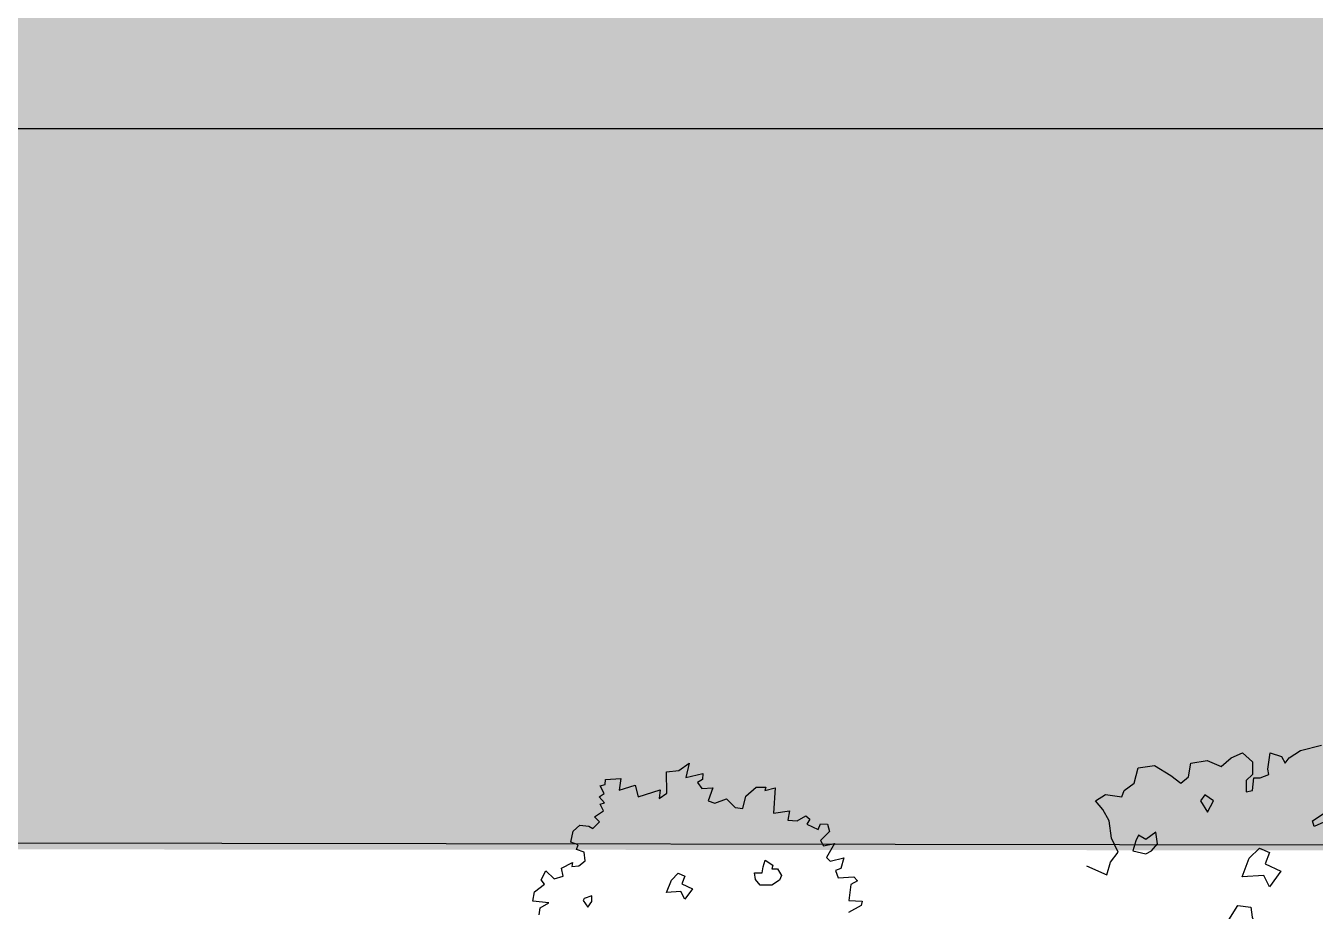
# Model space of a CAD drawing. Header units: inches. Extents: x 11.9 to 85.3, y 21.1 to 37.4.
# Drawn here: x 48.76 to 50.354, y 24.02 to 25.116 of the extents above; entities that cross this region are included whole.
import ezdxf

# ---------------------------------------------------------------- set-up
doc = ezdxf.new("R2010")
doc.units = ezdxf.units.IN
doc.header["$MEASUREMENT"] = 0
doc.layers.add('CAY', color=94, linetype='Continuous')
doc.layers.add('Layer1', color=7, linetype='Continuous')

# ---------------------------------------------------------------- blocks, each defined once
blk = doc.blocks.new('A$C76451831')
at = {"layer": 'CAY'}
for p, q in [((1288.9, 1909.2), (1320.1, 1922.7)), ((1320.1, 1922.7), (1347.8, 1898.6)), ((1389.7, 1877.9), (1396.8, 1922.7)), ((1396.8, 1922.7), (1427.4, 1912.7)), ((1448.6, 1909.2), (1479.9, 1929.8)), ((1479.9, 1929.8), (1538.3, 1944)), ((1033, 1881.5), (1077.8, 1888.5)), ((1077.8, 1888.5), (1122.6, 1860.8)), ((1171.5, 1857.3), (1178, 1895)), ((1178, 1895), (1223.4, 1902.1)), ((1223.4, 1902.1), (1261.1, 1885)), ((1261.1, 1885), (1288.9, 1909.2)), ((1347.8, 1898.6), (1347.8, 1863.8)), ((1427.4, 1912.7), (1438, 1895)), ((1438, 1895), (1448.6, 1909.2)), ((1022.3, 1839.6), (1033, 1881.5)), ((1122.6, 1860.8), (1150.3, 1839.6)), ((1150.3, 1839.6), (1171.5, 1857.3)), ((1347.8, 1863.8), (1330.7, 1846.6)), ((1347.8, 1818.9), (1351.4, 1853.7)), ((1351.4, 1853.7), (1369, 1853.7)), ((1369, 1853.7), (1393.2, 1863.8)), ((1393.2, 1863.8), (1389.7, 1877.9)), ((987.6, 1801.8), (994.6, 1818.9)), ((994.6, 1818.9), (1022.3, 1839.6)), ((1330.7, 1846.6), (1330.7, 1815.4)), ((1330.7, 1815.4), (1347.8, 1818.9)), ((915, 1791.2), (942.7, 1808.3)), ((935.7, 1767), (915, 1791.2)), ((942.7, 1808.3), (987.6, 1801.8)), ((953.4, 1735.8), (935.7, 1767)), ((959.8, 1687.4), (953.4, 1735.8)), ((977.5, 1649), (959.8, 1687.4)), ((956.3, 1621.3), (977.5, 1649)), ((890.9, 1611.3), (946.3, 1586.5)), ((946.3, 1586.5), (956.3, 1621.3))]:
    blk.add_line(p, q, dxfattribs=at)
blk.add_lwpolyline([(4143.2, 1788.5), (4146.4, 1807.4), (4170.6, 1821.2), (4126.4, 1826.4), (4130.6, 1851.7), (4158, 1872.8), (4149.6, 1884.4), (4162.2, 1909.7), (4185.4, 1887.6), (4209.7, 1895), (4205.5, 1917.1), (4235, 1933), (4233.9, 1921.4), (4252.9, 1923.5), (4270.8, 1937.2), (4267.7, 1961.4), (4246.6, 1968.8), (4250.8, 1981.5), (4230.8, 1988.9), (4237.1, 2019.4), (4256.1, 2035.3), (4280.3, 2033.1), (4291.9, 2026.8), (4309.9, 2044.7), (4296.2, 2058.5), (4320.4, 2075.3), (4312, 2093.3), (4323.6, 2097.5), (4308.8, 2113.3), (4322.5, 2122.8), (4312, 2143.9), (4325.7, 2148.1), (4326.7, 2161.8), (4368.9, 2163.9), (4363.7, 2132.3), (4408, 2146), (4416.4, 2113.3), (4476.5, 2133.3), (4474.4, 2109.1), (4495.5, 2123.9), (4494.4, 2182.9), (4528.2, 2186.1), (4556.7, 2206.1), (4547.2, 2167.1), (4594.6, 2177.6), (4593.6, 2161.8), (4579.9, 2153.4), (4591.5, 2136.5), (4622.1, 2138.6), (4609.4, 2102.8), (4627.3, 2096.4), (4660, 2108), (4683.2, 2083.8), (4704.3, 2081.7), (4712.8, 2115.4), (4741.2, 2140.7), (4767.6, 2140.7), (4765.5, 2131.2), (4794, 2138.6), (4788.7, 2069), (4833, 2075.3), (4828.8, 2049), (4854.1, 2047.9), (4878.3, 2061.6), (4888.9, 2052.1), (4880.5, 2038.4), (4912.1, 2023.7), (4918.4, 2039.5), (4937.4, 2038.4), (4943.7, 2018.4), (4918.4, 1993.1), (4926.9, 1978.3), (4957.4, 1984.6), (4935.3, 1946.7), (4944.8, 1936.1), (4982.8, 1945.6), (4974.3, 1916.1), (4959.6, 1910.8), (4966.9, 1890.8), (5010.2, 1892.9), (5020.7, 1882.3), (5001.7, 1871.8), (4996.5, 1827.5), (5033.4, 1826.4), (5030.2, 1813.8), (4995.4, 1794.8)], dxfattribs=at)
for points in [[(4784.5, 1915.2), (4800.4, 1915.2), (4810.9, 1896.7), (4805.6, 1883.5), (4784.5, 1870.3), (4752.8, 1870.3), (4739.6, 1886.1), (4737, 1904.6), (4758.1, 1904.6), (4760.8, 1920.5), (4766, 1939), (4787.2, 1925.7)], [(4507.9, 1884.3), (4526.4, 1902.8), (4544.9, 1894.9), (4536.9, 1873.7), (4566, 1860.5), (4544.9, 1831.5), (4534.3, 1852.6), (4494.7, 1850)], [(4267.5, 1833.2), (4264.9, 1827.9), (4278.1, 1809.4), (4288.7, 1825.2), (4288.7, 1841.1)], [(1240.2, 1791.1), (1216.4, 1806.9), (1204.5, 1791.1), (1224.3, 1759.4)], [(1537.1, 1751.5), (1548.9, 1759.4), (1552.9, 1735.6), (1517.3, 1719.8), (1513.3, 1735.6)], [(1085.8, 1672.3), (1081.8, 1704), (1054.1, 1684.2), (1034.3, 1696), (1026.4, 1680.2), (1018.5, 1652.5), (1054.1, 1644.6), (1069.9, 1652.5)], [(1339.1, 1632.7), (1366.8, 1660.4), (1394.5, 1648.5), (1382.7, 1616.8), (1426.2, 1597), (1394.5, 1553.5), (1378.7, 1585.2), (1319.3, 1581.2)], [(1287.7, 1470.3), (1307.5, 1502), (1343.1, 1498), (1347, 1470.3), (1355, 1450.5), (1366.8, 1450.5), (1347, 1410.9), (1307.5, 1422.8), (1256, 1418.8)]]:
    blk.add_lwpolyline(points, close=True, dxfattribs=at)

msp = doc.modelspace()

# ---------------------------------------------------------------- hatches: boundary and pattern name
at = {"true_color": 0x636466}
h = msp.add_hatch(color=251, dxfattribs=at)
h.dxf.hatch_style = 1
edge = h.paths.add_edge_path()
edge.add_line((63.2701, 27.4271), (19.2205, 27.4271))
edge.add_line((19.2205, 27.4271), (19.2205, 24.9886))
edge.add_line((19.2205, 24.9886), (34.5109, 24.9886))
edge.add_spline(control_points=[(34.5109, 24.9886), (35.9914, 25.1351), (36.9032, 24.9886)], knot_values=[5.091487, 5.091487, 5.091487, 5.991182, 5.991182, 5.991182], weights=[0.915734, 0.807079, 0.890652], degree=2, periodic=0)
edge.add_line((36.9032, 24.9886), (63.2701, 24.9886))
edge.add_line((63.2701, 24.9886), (63.2701, 27.4271))
h.paths.add_polyline_path([(27.7206, 26.9316), (31.5651, 26.9316), (63.0612, 26.9316), (63.0612, 25.1394), (19.4696, 25.1394), (19.4696, 25.1837), (19.4696, 26.9316)], flags=16)
at = {"layer": 'Layer1', "true_color": 0x939598}
h = msp.add_hatch(color=252, dxfattribs=at)
h.dxf.hatch_style = 1
h.paths.add_polyline_path([(63.3723, 24.9691), (63.3723, 24.9886), (63.2701, 24.9886), (19.2205, 24.9886), (19.2205, 25.0924), (18.8839, 24.5256), (18.8823, 24.1183), (61.4586, 24.0875)])

# ---------------------------------------------------------------- linework, layer by layer
msp.add_lwpolyline([(72.3212, 24.448), (67.7073, 24.448), (67.7073, 24.0633), (67.7073, 27.4286), (63.2701, 27.4271), (19.2205, 27.4271), (19.2205, 24.9886), (63.2701, 24.9886), (63.2701, 27.4271)])
msp.add_lwpolyline([(72.3212, 24.448), (67.7073, 24.448), (67.7073, 24.0633), (67.7073, 27.4286), (63.2701, 27.4271), (19.2205, 27.4271), (19.2205, 24.9886), (63.2701, 24.9886), (63.2701, 27.4271)])
msp.add_lwpolyline([(31.6304, 24.1183), (31.6304, 23.2851, 0.21734), (37.5272, 23.8908), (37.5272, 24.1198), (61.4586, 24.0875)], format="xyb")
at = {"layer": 'Layer1'}
msp.add_line((19.2205, 24.9886), (63.2701, 24.9886), dxfattribs=at)
msp.add_lwpolyline([(18.8824, 24.1319), (18.8839, 24.5256), (19.2205, 25.0924), (19.2205, 24.9886), (63.2701, 24.9886)], dxfattribs=at)
msp.add_lwpolyline([(18.8824, 24.1319), (18.8839, 24.5256), (19.2205, 25.0924), (19.2205, 24.9886), (63.2701, 24.9886)], dxfattribs=at)

# ---------------------------------------------------------------- block references
at = {"layer": 'CAY', "xscale": 0.0004489089019145984, "yscale": 0.0004489089019145984, "zscale": 0.0004489089019145984}
for p in [(49.6715, 23.3529), (47.5344, 23.2129)]:
    msp.add_blockref('A$C76451831', p, dxfattribs=at)

doc.saveas('drawing.dxf')
